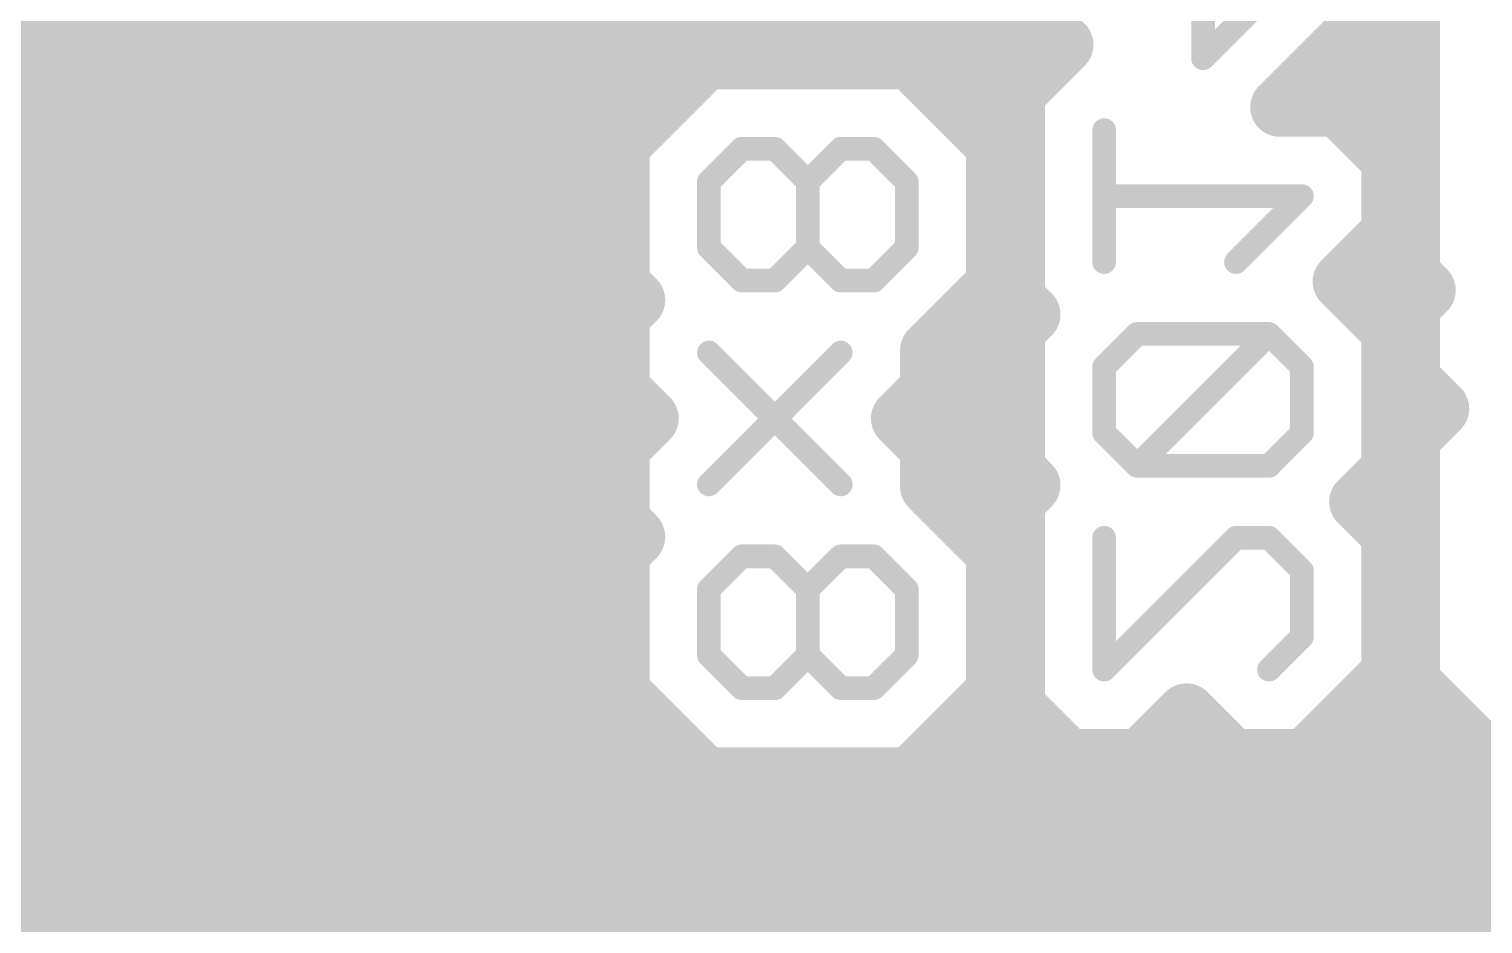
# Model space of a CAD drawing. Extents: x 0 to 60.4, y 0 to 60.5.
# Drawn here: x 10.03 to 19.38, y 17.33 to 23.08 of the extents above; entities that cross this region are included whole.
import ezdxf

# ---------------------------------------------------------------- set-up
doc = ezdxf.new("R2010")
doc.units = 0
doc.layers.add('16', color=175, linetype='CONTINUOUS')

msp = doc.modelspace()

# ---------------------------------------------------------------- linework, layer by layer
at = {"layer": '16'}
for points, const_width in [([(17.5773, 22.8965), (17.5773, 23.7439)], 0.1524), ([(18.9103, 23.4736), (18.9103, 21.5059)], 0.381), ([(18.2129, 23.532), (17.5773, 22.8965)], 0.1524), ([(16.3703, 23.2953), (16.6825, 22.9831)], 0.381), ([(18.4496, 22.9605), (18.7703, 23.2812)], 0.381), ([(7.2283, 23.241), (16.4246, 23.241)], 0.381), ([(18.7301, 23.241), (18.9103, 23.241)], 0.381), ([(16.6825, 22.9831), (16.3703, 22.6709)], 0.381), ([(14.3769, 22.8864), (14.369, 22.8785)], 0.381), ([(14.5888, 22.8864), (14.3769, 22.8864)], 0.381), ([(14.3769, 22.8864), (14.3769, 22.8864)], 0.381), ([(14.7171, 22.8864), (14.5888, 22.8864)], 0.381), ([(14.5888, 22.8864), (14.5888, 22.8864)], 0.381), ([(14.8504, 22.8864), (14.7171, 22.8864)], 0.381), ([(15.2243, 22.8864), (14.8504, 22.8864)], 0.381), ([(14.8504, 22.8864), (14.8504, 22.8864)], 0.381), ([(15.4562, 22.8864), (15.2243, 22.8864)], 0.381), ([(15.2243, 22.8864), (15.2243, 22.8864)], 0.381), ([(15.6978, 22.8864), (15.4562, 22.8864)], 0.381), ([(16.0325, 22.5517), (15.6978, 22.8864)], 0.381), ([(18.071, 22.5819), (18.4496, 22.9605)], 0.381), ([(18.4496, 22.9605), (18.4496, 22.9605)], 0.381), ([(6.9088, 22.86), (14.3505, 22.86)], 0.381), ([(14.369, 22.8785), (14.0421, 22.5517)], 0.381), ([(15.7242, 22.86), (16.5595, 22.86)], 0.381), ([(18.3491, 22.86), (18.9103, 22.86)], 0.381), ([(16.3703, 22.6709), (16.3703, 21.35)], 0.381), ([(14.0421, 22.5517), (13.8382, 22.3478)], 0.381), ([(14.0421, 22.5517), (14.0421, 22.5517)], 0.381), ([(16.2444, 22.3398), (16.0325, 22.5517)], 0.381), ([(16.0325, 22.5517), (16.0325, 22.5517)], 0.381), ([(18.4496, 22.5819), (18.071, 22.5819)], 0.381), ([(18.7844, 22.2472), (18.4496, 22.5819)], 0.381), ([(6.9088, 22.479), (13.9695, 22.479)], 0.381), ([(16.1052, 22.479), (16.3703, 22.479)], 0.381), ([(18.5525, 22.479), (18.9103, 22.479)], 0.381), ([(13.8382, 22.3478), (13.8303, 22.3398)], 0.381), ([(13.8303, 22.3398), (13.8303, 22.3398)], 0.381), ([(13.8303, 22.3398), (13.8303, 22.1055)], 0.381), ([(16.2444, 22.1007), (16.2444, 22.3398)], 0.381), ([(16.9418, 21.5867), (16.9418, 22.4341)], 0.1524), ([(18.7844, 21.7737), (18.7844, 22.2472)], 0.381), ([(14.6136, 22.3149), (14.4018, 22.1031)], 0.1524), ([(14.8255, 22.3149), (14.6136, 22.3149)], 0.1524), ([(15.0373, 22.1031), (14.8255, 22.3149)], 0.1524), ([(15.2492, 22.3149), (15.0373, 22.1031)], 0.1524), ([(15.461, 22.3149), (15.2492, 22.3149)], 0.1524), ([(15.6729, 22.1031), (15.461, 22.3149)], 0.1524), ([(6.9088, 22.098), (13.8303, 22.098)], 0.381), ([(13.8303, 22.1055), (13.8303, 21.4427)], 0.381), ([(16.2444, 21.4427), (16.2444, 22.1007)], 0.381), ([(16.2444, 22.098), (16.3703, 22.098)], 0.381), ([(18.7844, 22.098), (18.9103, 22.098)], 0.381), ([(14.4018, 22.1031), (14.4018, 21.6794)], 0.1524), ([(15.0373, 21.6794), (15.0373, 22.1031)], 0.1524), ([(15.6729, 21.6794), (15.6729, 22.1031)], 0.1524), ([(18.2129, 22.0104), (16.9418, 22.0104)], 0.1524), ([(17.7892, 21.5867), (18.2129, 22.0104)], 0.1524), ([(18.4722, 21.4615), (18.7844, 21.7737)], 0.381), ([(6.9088, 21.717), (13.8303, 21.717)], 0.381), ([(16.2444, 21.717), (16.3703, 21.717)], 0.381), ([(18.7277, 21.717), (18.9103, 21.717)], 0.381), ([(14.4018, 21.6794), (14.6136, 21.4676)], 0.1524), ([(14.8255, 21.4676), (15.0373, 21.6794)], 0.1524), ([(15.0373, 21.6794), (15.2492, 21.4676)], 0.1524), ([(15.461, 21.4676), (15.6729, 21.6794)], 0.1524), ([(18.9103, 21.5059), (19.0107, 21.4055)], 0.381), ([(13.8303, 21.4427), (13.9307, 21.3423)], 0.381), ([(16.0325, 21.2308), (16.2444, 21.4427)], 0.381), ([(18.5725, 21.3611), (18.4722, 21.4615)], 0.381), ([(19.0107, 21.4055), (18.9103, 21.3051)], 0.381), ([(6.9088, 21.336), (13.9244, 21.336)], 0.381), ([(13.9307, 21.3423), (13.8303, 21.2419)], 0.381), ([(14.6136, 21.4676), (14.8255, 21.4676)], 0.1524), ([(15.2492, 21.4676), (15.461, 21.4676)], 0.1524), ([(16.1377, 21.336), (16.3843, 21.336)], 0.381), ([(16.3703, 21.35), (16.4707, 21.2496)], 0.381), ([(18.7844, 21.1493), (18.5725, 21.3611)], 0.381), ([(18.5725, 21.3611), (18.5725, 21.3611)], 0.381), ([(18.5977, 21.336), (18.9412, 21.336)], 0.381), ([(18.9103, 21.3051), (18.9103, 20.8317)], 0.381), ([(13.8303, 21.2419), (13.8303, 20.7685)], 0.381), ([(15.8207, 21.019), (16.0325, 21.2308)], 0.381), ([(16.0325, 21.2308), (16.0325, 21.2308)], 0.381), ([(16.4707, 21.2496), (16.3782, 21.1572)], 0.381), ([(16.3782, 21.1572), (16.3703, 21.1493)], 0.381), ([(16.3703, 21.1493), (16.3703, 21.1493)], 0.381), ([(16.3703, 21.1493), (16.3703, 20.915)], 0.381), ([(18.7844, 20.9101), (18.7844, 21.1493)], 0.381), ([(15.8207, 20.7685), (15.8207, 21.019)], 0.381), ([(6.9088, 20.955), (13.8303, 20.955)], 0.381), ([(15.8207, 20.955), (16.3703, 20.955)], 0.381), ([(17.1536, 21.1244), (16.9418, 20.9126)], 0.1524), ([(18.001, 21.1244), (17.1536, 21.1244)], 0.1524), ([(17.1536, 20.277), (18.001, 21.1244)], 0.1524), ([(18.2129, 20.9126), (18.001, 21.1244)], 0.1524), ([(18.7844, 20.955), (18.9103, 20.955)], 0.381), ([(15.2492, 20.1578), (14.4018, 21.0052)], 0.1524), ([(14.4018, 20.1578), (15.2492, 21.0052)], 0.1524), ([(16.3703, 20.915), (16.3703, 20.2521)], 0.381), ([(18.7844, 20.2521), (18.7844, 20.9101)], 0.381), ([(18.9103, 20.8317), (19.0973, 20.6447)], 0.381), ([(13.8303, 20.7685), (14.0173, 20.5815)], 0.381), ([(15.6337, 20.5815), (15.8207, 20.7685)], 0.381), ([(16.9418, 20.9126), (16.9418, 20.4889)], 0.1524), ([(18.2129, 20.4889), (18.2129, 20.9126)], 0.1524), ([(19.0973, 20.6447), (18.9103, 20.4577)], 0.381), ([(6.9088, 20.574), (14.0097, 20.574)], 0.381), ([(14.0173, 20.5815), (13.8303, 20.3946)], 0.381), ([(15.8207, 20.3946), (15.6337, 20.5815)], 0.381), ([(15.6412, 20.574), (16.3703, 20.574)], 0.381), ([(18.7844, 20.574), (19.0266, 20.574)], 0.381), ([(18.9103, 20.4577), (18.9103, 18.8864)], 0.381), ([(13.8303, 20.3946), (13.8303, 19.9211)], 0.381), ([(15.8207, 20.1441), (15.8207, 20.3946)], 0.381), ([(16.9418, 20.4889), (17.1536, 20.277)], 0.1524), ([(18.001, 20.277), (18.2129, 20.4889)], 0.1524), ([(6.9088, 20.193), (13.8303, 20.193)], 0.381), ([(15.8207, 20.193), (16.4294, 20.193)], 0.381), ([(16.3703, 20.2521), (16.4707, 20.1518)], 0.381), ([(18.5781, 20.0458), (18.7844, 20.2521)], 0.381), ([(18.7252, 20.193), (18.9103, 20.193)], 0.381), ([(16.0325, 19.9322), (15.8207, 20.1441)], 0.381), ([(16.4707, 20.1518), (16.3703, 20.0514)], 0.381), ([(17.1536, 20.277), (18.001, 20.277)], 0.1524), ([(16.3703, 20.0514), (16.3703, 18.7306)], 0.381), ([(18.7764, 19.8475), (18.5781, 20.0458)], 0.381), ([(13.8303, 19.9211), (13.9307, 19.8207)], 0.381), ([(16.2444, 19.7204), (16.0325, 19.9322)], 0.381), ([(16.0325, 19.9322), (16.0325, 19.9322)], 0.381), ([(6.9088, 19.812), (13.9219, 19.812)], 0.381), ([(13.9307, 19.8207), (13.8382, 19.7283)], 0.381), ([(16.1528, 19.812), (16.3703, 19.812)], 0.381), ([(18.7844, 19.8396), (18.7764, 19.8475)], 0.381), ([(18.7844, 19.6053), (18.7844, 19.8396)], 0.381), ([(18.7844, 19.8396), (18.7844, 19.8396)], 0.381), ([(18.7844, 19.812), (18.9103, 19.812)], 0.381), ([(13.8382, 19.7283), (13.8303, 19.7204)], 0.381), ([(13.8303, 19.7204), (13.8303, 19.7204)], 0.381), ([(13.8303, 19.7204), (13.8303, 19.7204)], 0.381), ([(13.8303, 19.7204), (13.8303, 19.4861)], 0.381), ([(16.2444, 19.4812), (16.2444, 19.7204)], 0.381), ([(16.9418, 19.8147), (16.9418, 18.9673)], 0.1524), ([(16.9418, 18.9673), (17.7892, 19.8147)], 0.1524), ([(17.7892, 19.8147), (18.001, 19.8147)], 0.1524), ([(18.001, 19.8147), (18.2129, 19.6028)], 0.1524), ([(14.6136, 19.6955), (14.4018, 19.4837)], 0.1524), ([(14.8255, 19.6955), (14.6136, 19.6955)], 0.1524), ([(15.0373, 19.4837), (14.8255, 19.6955)], 0.1524), ([(15.2492, 19.6955), (15.0373, 19.4837)], 0.1524), ([(15.461, 19.6955), (15.2492, 19.6955)], 0.1524), ([(15.6729, 19.4837), (15.461, 19.6955)], 0.1524), ([(18.7844, 18.9424), (18.7844, 19.6053)], 0.381), ([(6.9088, 19.431), (13.8303, 19.431)], 0.381), ([(13.8303, 19.4861), (13.8303, 18.8232)], 0.381), ([(16.2444, 18.8232), (16.2444, 19.4812)], 0.381), ([(16.2444, 19.431), (16.3703, 19.431)], 0.381), ([(18.2129, 19.6028), (18.2129, 19.1791)], 0.1524), ([(18.7844, 19.431), (18.9103, 19.431)], 0.381), ([(14.4018, 19.4837), (14.4018, 19.06)], 0.1524), ([(15.0373, 19.06), (15.0373, 19.4837)], 0.1524), ([(15.6729, 19.06), (15.6729, 19.4837)], 0.1524), ([(18.2129, 19.1791), (18.001, 18.9673)], 0.1524), ([(6.9088, 19.05), (13.8303, 19.05)], 0.381), ([(16.2444, 19.05), (16.3703, 19.05)], 0.381), ([(18.7844, 19.05), (18.9103, 19.05)], 0.381), ([(14.4018, 19.06), (14.6136, 18.8481)], 0.1524), ([(14.8255, 18.8481), (15.0373, 19.06)], 0.1524), ([(15.0373, 19.06), (15.2492, 18.8481)], 0.1524), ([(15.461, 18.8481), (15.6729, 19.06)], 0.1524), ([(18.2378, 18.3958), (18.7844, 18.9424)], 0.381), ([(18.9103, 18.8864), (19.2451, 18.5516)], 0.381), ([(13.8303, 18.8232), (14.0421, 18.6114)], 0.381), ([(15.9096, 18.4885), (16.2444, 18.8232)], 0.381), ([(14.6136, 18.8481), (14.8255, 18.8481)], 0.1524), ([(15.2492, 18.8481), (15.461, 18.8481)], 0.1524), ([(16.3703, 18.7306), (16.7051, 18.3958)], 0.381), ([(17.1785, 18.3958), (17.4714, 18.6887)], 0.381), ([(17.4714, 18.6887), (17.7643, 18.3958)], 0.381), ([(6.9088, 18.669), (13.9845, 18.669)], 0.381), ([(14.0421, 18.6114), (14.3769, 18.2766)], 0.381), ([(16.0902, 18.669), (16.4319, 18.669)], 0.381), ([(17.4517, 18.669), (17.4911, 18.669)], 0.381), ([(18.511, 18.669), (19.1277, 18.669)], 0.381), ([(19.2451, 18.5516), (19.4569, 18.3398)], 0.381), ([(15.6978, 18.2766), (15.9096, 18.4885)], 0.381), ([(16.7051, 18.3958), (17.1785, 18.3958)], 0.381), ([(17.7643, 18.3958), (18.2378, 18.3958)], 0.381), ([(19.4569, 18.3398), (20.5659, 18.3398)], 0.381), ([(6.9088, 18.288), (14.3655, 18.288)], 0.381), ([(14.3769, 18.2766), (15.0125, 18.2766)], 0.381), ([(15.0125, 18.2766), (15.0125, 18.2766)], 0.381), ([(15.0125, 18.2766), (15.2243, 18.2766)], 0.381), ([(15.2243, 18.2766), (15.6978, 18.2766)], 0.381), ([(15.7092, 18.288), (21.1281, 18.288)], 0.381), ([(6.9088, 17.907), (20.7471, 17.907)], 0.381), ([(6.9088, 17.526), (20.3661, 17.526)], 0.381), ([(6.9088, 17.145), (19.9851, 17.145)], 0.381)]:
    msp.add_lwpolyline(points, dxfattribs=dict(at, const_width=const_width))
for points, const_width in [([(16.4246, 23.1457, 1), (16.4246, 23.3362)], 0.1905), ([(18.7301, 23.3362, 1), (18.7301, 23.1457)], 0.1905), ([(18.9103, 23.1457, 1), (18.9103, 23.3362)], 0.1905), ([(16.7499, 22.9157, 1), (16.6152, 23.0504)], 0.1905), ([(14.3769, 22.9817, 1), (14.3769, 22.7912)], 0.1905), ([(14.4443, 22.8191, 1), (14.3096, 22.9538)], 0.1905), ([(14.4443, 22.8191, 1), (14.3096, 22.9538)], 0.1905), ([(14.5888, 22.9817, 1), (14.5888, 22.7912)], 0.1905), ([(14.6561, 22.8191, 1), (14.5214, 22.9538)], 0.1905), ([(14.5888, 22.7912, 1), (14.5888, 22.9817)], 0.1905), ([(14.7171, 22.9817, 1), (14.7171, 22.7912)], 0.1905), ([(14.7171, 22.7912, 1), (14.7171, 22.9817)], 0.1905), ([(14.8504, 22.9817, 1), (14.8504, 22.7912)], 0.1905), ([(14.9177, 22.9538, 1), (14.783, 22.8191)], 0.1905), ([(14.8504, 22.7912, 1), (14.8504, 22.9817)], 0.1905), ([(15.2243, 22.9817, 1), (15.2243, 22.7912)], 0.1905), ([(15.2917, 22.8191, 1), (15.157, 22.9538)], 0.1905), ([(15.2243, 22.7912, 1), (15.2243, 22.9817)], 0.1905), ([(15.4562, 22.9817, 1), (15.4562, 22.7912)], 0.1905), ([(15.4562, 22.7912, 1), (15.4562, 22.9817)], 0.1905), ([(15.7651, 22.9538, 1), (15.6304, 22.8191)], 0.1905), ([(15.6978, 22.7912, 1), (15.6978, 22.9817)], 0.1905), ([(16.6152, 22.9157, 1), (16.7499, 23.0504)], 0.1905), ([(18.4496, 23.0558, 1), (18.4496, 22.8653)], 0.1905), ([(18.3823, 23.0279, 1), (18.517, 22.8932)], 0.1905), ([(18.517, 22.8932, 1), (18.3823, 23.0279)], 0.1905), ([(18.4496, 22.8653, 1), (18.4496, 23.0558)], 0.1905), ([(14.3016, 22.9458, 1), (14.4363, 22.8112)], 0.1905), ([(14.3096, 22.9538, 1), (14.4443, 22.8191)], 0.1905), ([(14.4363, 22.8112, 1), (14.3016, 22.9459)], 0.1905), ([(14.3505, 22.7647, 1), (14.3505, 22.9552)], 0.1905), ([(14.5214, 22.9538, 1), (14.6561, 22.8191)], 0.1905), ([(14.783, 22.8191, 1), (14.9177, 22.9538)], 0.1905), ([(15.157, 22.9538, 1), (15.2917, 22.8191)], 0.1905), ([(15.7242, 22.9552, 1), (15.7242, 22.7647)], 0.1905), ([(16.5595, 22.7647, 1), (16.5595, 22.9552)], 0.1905), ([(18.3491, 22.9552, 1), (18.3491, 22.7647)], 0.1905), ([(18.9103, 22.7647, 1), (18.9103, 22.9552)], 0.1905), ([(17.5504, 22.9234, 1), (17.6043, 22.8695)], 0.0762), ([(17.5392, 22.8965, 1), (17.6154, 22.8965)], 0.0762), ([(16.4656, 22.6709, 1), (16.2751, 22.6709)], 0.1905), ([(16.3029, 22.7382, 1), (16.4377, 22.6035)], 0.1905), ([(14.1374, 22.5517, 1), (13.9469, 22.5517)], 0.1905), ([(13.9748, 22.619, 1), (14.1095, 22.4843)], 0.1905), ([(14.1095, 22.4843, 1), (13.9748, 22.619)], 0.1905), ([(16.1278, 22.5517, 1), (15.9373, 22.5517)], 0.1905), ([(16.0999, 22.619, 1), (15.9652, 22.4843)], 0.1905), ([(15.9652, 22.4843, 1), (16.0999, 22.619)], 0.1905), ([(18.071, 22.6772, 1), (18.071, 22.4867)], 0.1905), ([(18.0037, 22.6493, 1), (18.1384, 22.5146)], 0.1905), ([(18.517, 22.6493, 1), (18.3823, 22.5146)], 0.1905), ([(18.4496, 22.4867, 1), (18.4496, 22.6772)], 0.1905), ([(13.9469, 22.5517, 1), (14.1374, 22.5517)], 0.1905), ([(13.9695, 22.3838, 1), (13.9695, 22.5743)], 0.1905), ([(15.9373, 22.5517, 1), (16.1278, 22.5517)], 0.1905), ([(16.1052, 22.5743, 1), (16.1052, 22.3838)], 0.1905), ([(16.3703, 22.3838, 1), (16.3703, 22.5743)], 0.1905), ([(18.5525, 22.5743, 1), (18.5525, 22.3838)], 0.1905), ([(18.9103, 22.3838, 1), (18.9103, 22.5743)], 0.1905), ([(13.9255, 22.3398, 1), (13.735, 22.3398)], 0.1905), ([(13.8977, 22.2725, 1), (13.7629, 22.4072)], 0.1905), ([(13.9056, 22.2804, 1), (13.7709, 22.4151)], 0.1905), ([(16.3396, 22.3398, 1), (16.1491, 22.3398)], 0.1905), ([(13.763, 22.4072, 1), (13.8976, 22.2725)], 0.1905), ([(13.7629, 22.4072, 1), (13.8976, 22.2725)], 0.1905), ([(13.7709, 22.4151, 1), (13.9056, 22.2804)], 0.1905), ([(16.177, 22.2725, 1), (16.3117, 22.4072)], 0.1905), ([(16.9799, 22.4341, 1), (16.9037, 22.4341)], 0.0762), ([(18.8796, 22.2472, 1), (18.6891, 22.2472)], 0.1905), ([(14.6136, 22.353, 1), (14.6136, 22.2768)], 0.0762), ([(14.6406, 22.288, 1), (14.5867, 22.3419)], 0.0762), ([(14.8524, 22.3419, 1), (14.7986, 22.288)], 0.0762), ([(14.8255, 22.2768, 1), (14.8255, 22.353)], 0.0762), ([(15.2492, 22.353, 1), (15.2492, 22.2768)], 0.0762), ([(15.2761, 22.288, 1), (15.2222, 22.3419)], 0.0762), ([(15.488, 22.3419, 1), (15.4341, 22.288)], 0.0762), ([(15.461, 22.2768, 1), (15.461, 22.353)], 0.0762), ([(18.717, 22.1798, 1), (18.8517, 22.3145)], 0.1905), ([(13.9256, 22.1055, 1), (13.7351, 22.1055)], 0.1905), ([(13.8303, 22.0028, 1), (13.8303, 22.1933)], 0.1905), ([(16.3396, 22.1007, 1), (16.1491, 22.1007)], 0.1905), ([(16.2444, 22.1933, 1), (16.2444, 22.0028)], 0.1905), ([(16.3703, 22.0028, 1), (16.3703, 22.1933)], 0.1905), ([(18.7844, 22.1933, 1), (18.7844, 22.0028)], 0.1905), ([(18.9103, 22.0028, 1), (18.9103, 22.1933)], 0.1905), ([(13.7351, 22.1055, 1), (13.9255, 22.1055)], 0.1905), ([(14.4399, 22.1031, 1), (14.3637, 22.1031)], 0.0762), ([(14.3749, 22.13, 1), (14.4287, 22.0762)], 0.0762), ([(15.0754, 22.1031, 1), (14.9992, 22.1031)], 0.0762), ([(15.0104, 22.13, 1), (15.0643, 22.0762)], 0.0762), ([(15.0104, 22.0762, 1), (15.0643, 22.13)], 0.0762), ([(15.711, 22.1031, 1), (15.6348, 22.1031)], 0.0762), ([(15.6459, 22.0762, 1), (15.6998, 22.13)], 0.0762), ([(16.1491, 22.1007, 1), (16.3396, 22.1007)], 0.1905), ([(16.9418, 22.0485, 1), (16.9418, 21.9723)], 0.0762), ([(18.2398, 21.9835, 1), (18.1859, 22.0374)], 0.0762), ([(18.2129, 21.9723, 1), (18.2129, 22.0485)], 0.0762), ([(18.8517, 21.7064, 1), (18.717, 21.8411)], 0.1905), ([(13.8303, 21.6218, 1), (13.8303, 21.8123)], 0.1905), ([(16.2444, 21.8123, 1), (16.2444, 21.6218)], 0.1905), ([(16.3703, 21.6218, 1), (16.3703, 21.8123)], 0.1905), ([(18.7277, 21.8123, 1), (18.7277, 21.6218)], 0.1905), ([(18.6891, 21.7737, 1), (18.8796, 21.7737)], 0.1905), ([(18.9103, 21.6218, 1), (18.9103, 21.8123)], 0.1905), ([(14.3637, 21.6794, 1), (14.4399, 21.6794)], 0.0762), ([(14.4287, 21.7063, 1), (14.3749, 21.6525)], 0.0762), ([(14.9992, 21.6794, 1), (15.0754, 21.6794)], 0.0762), ([(15.0643, 21.7063, 1), (15.0104, 21.6525)], 0.0762), ([(15.0643, 21.6525, 1), (15.0104, 21.7063)], 0.0762), ([(15.6348, 21.6794, 1), (15.711, 21.6794)], 0.0762), ([(15.6998, 21.6525, 1), (15.6459, 21.7063)], 0.0762), ([(18.9777, 21.5732, 1), (18.8429, 21.4385)], 0.1905), ([(13.8977, 21.51, 1), (13.7629, 21.3753)], 0.1905), ([(16.3117, 21.3753, 1), (16.177, 21.51)], 0.1905), ([(16.9037, 21.5867, 1), (16.9799, 21.5867)], 0.0762), ([(17.7622, 21.6137, 1), (17.8161, 21.5598)], 0.0762), ([(18.5395, 21.5288, 1), (18.4048, 21.3941)], 0.1905), ([(18.4048, 21.5288, 1), (18.5395, 21.3941)], 0.1905), ([(18.815, 21.5059, 1), (19.0055, 21.5059)], 0.1905), ([(19.078, 21.3381, 1), (18.9433, 21.4728)], 0.1905), ([(13.7351, 21.4427, 1), (13.9256, 21.4427)], 0.1905), ([(13.998, 21.275, 1), (13.8633, 21.4097)], 0.1905), ([(13.8633, 21.275, 1), (13.998, 21.4097)], 0.1905), ([(13.9244, 21.2408, 1), (13.9244, 21.4313)], 0.1905), ([(14.6136, 21.5057, 1), (14.6136, 21.4295)], 0.0762), ([(14.5867, 21.4406, 1), (14.6406, 21.4945)], 0.0762), ([(14.7986, 21.4945, 1), (14.8524, 21.4406)], 0.0762), ([(14.8255, 21.4295, 1), (14.8255, 21.5057)], 0.0762), ([(15.2492, 21.5057, 1), (15.2492, 21.4295)], 0.0762), ([(15.2223, 21.4406, 1), (15.2761, 21.4945)], 0.0762), ([(15.4341, 21.4945, 1), (15.488, 21.4406)], 0.0762), ([(15.461, 21.4295, 1), (15.461, 21.5057)], 0.0762), ([(16.1377, 21.4313, 1), (16.1377, 21.2408)], 0.1905), ([(16.1491, 21.4427, 1), (16.3396, 21.4427)], 0.1905), ([(16.4377, 21.4174, 1), (16.3029, 21.2827)], 0.1905), ([(16.3843, 21.2408, 1), (16.3843, 21.4313)], 0.1905), ([(18.6678, 21.3611, 1), (18.4773, 21.3611)], 0.1905), ([(18.6399, 21.4285, 1), (18.5052, 21.2938)], 0.1905), ([(18.5977, 21.4313, 1), (18.5977, 21.2408)], 0.1905), ([(18.5052, 21.2938, 1), (18.6399, 21.4285)], 0.1905), ([(19.0055, 21.3051, 1), (18.815, 21.3051)], 0.1905), ([(18.9412, 21.2408, 1), (18.9412, 21.4313)], 0.1905), ([(18.9433, 21.3381, 1), (19.078, 21.4728)], 0.1905), ([(13.9256, 21.2419, 1), (13.7351, 21.2419)], 0.1905), ([(13.7629, 21.3093, 1), (13.8977, 21.1746)], 0.1905), ([(16.1278, 21.2308, 1), (15.9373, 21.2308)], 0.1905), ([(16.0999, 21.1635, 1), (15.9652, 21.2982)], 0.1905), ([(16.2751, 21.35, 1), (16.4656, 21.35)], 0.1905), ([(16.538, 21.1823, 1), (16.4033, 21.317)], 0.1905), ([(16.4033, 21.1823, 1), (16.538, 21.317)], 0.1905), ([(18.4773, 21.3611, 1), (18.6678, 21.3611)], 0.1905), ([(18.8429, 21.3725, 1), (18.9777, 21.2378)], 0.1905), ([(15.9652, 21.2982, 1), (16.0999, 21.1635)], 0.1905), ([(15.9373, 21.2308, 1), (16.1278, 21.2308)], 0.1905), ([(16.4655, 21.1493, 1), (16.275, 21.1493)], 0.1905), ([(16.303, 21.2166, 1), (16.4376, 21.0819)], 0.1905), ([(16.3029, 21.2166, 1), (16.4376, 21.0819)], 0.1905), ([(16.3109, 21.2246, 1), (16.4456, 21.0899)], 0.1905), ([(16.4377, 21.0819, 1), (16.3029, 21.2166)], 0.1905), ([(16.4456, 21.0898, 1), (16.3109, 21.2246)], 0.1905), ([(18.8796, 21.1493, 1), (18.6891, 21.1493)], 0.1905), ([(18.717, 21.0819, 1), (18.8517, 21.2166)], 0.1905), ([(15.9159, 21.019, 1), (15.7254, 21.019)], 0.1905), ([(13.8303, 20.8598, 1), (13.8303, 21.0503)], 0.1905), ([(15.7533, 21.0863, 1), (15.888, 20.9516)], 0.1905), ([(15.8207, 21.0503, 1), (15.8207, 20.8598)], 0.1905), ([(16.3703, 20.8598, 1), (16.3703, 21.0503)], 0.1905), ([(17.1536, 21.1625, 1), (17.1536, 21.0863)], 0.0762), ([(17.1806, 21.0975, 1), (17.1267, 21.1513)], 0.0762), ([(18.028, 21.1513, 1), (17.9741, 21.0975)], 0.0762), ([(18.028, 21.0975, 1), (17.9741, 21.1513)], 0.0762), ([(18.001, 21.0863, 1), (18.001, 21.1625)], 0.0762), ([(18.7844, 21.0503, 1), (18.7844, 20.8598)], 0.1905), ([(18.9103, 20.8598, 1), (18.9103, 21.0503)], 0.1905), ([(14.4287, 21.0322, 1), (14.3749, 20.9783)], 0.0762), ([(15.2761, 20.9783, 1), (15.2222, 21.0322)], 0.0762), ([(16.4656, 20.915, 1), (16.2751, 20.915)], 0.1905), ([(18.8796, 20.9101, 1), (18.6891, 20.9101)], 0.1905), ([(18.9777, 20.899, 1), (18.8429, 20.7643)], 0.1905), ([(13.8977, 20.8359, 1), (13.7629, 20.7011)], 0.1905), ([(15.888, 20.7011, 1), (15.7533, 20.8359)], 0.1905), ([(16.2751, 20.915, 1), (16.4655, 20.915)], 0.1905), ([(16.9799, 20.9126, 1), (16.9037, 20.9126)], 0.0762), ([(16.9149, 20.9395, 1), (16.9687, 20.8856)], 0.0762), ([(18.251, 20.9126, 1), (18.1748, 20.9126)], 0.0762), ([(18.1859, 20.8856, 1), (18.2398, 20.9395)], 0.0762), ([(18.6891, 20.9101, 1), (18.8796, 20.9101)], 0.1905), ([(13.7351, 20.7685, 1), (13.9256, 20.7685)], 0.1905), ([(15.7254, 20.7685, 1), (15.9159, 20.7685)], 0.1905), ([(18.815, 20.8317, 1), (19.0055, 20.8317)], 0.1905), ([(19.1646, 20.5774, 1), (19.0299, 20.7121)], 0.1905), ([(14.0846, 20.5142, 1), (13.9499, 20.6489)], 0.1905), ([(13.9499, 20.5142, 1), (14.0846, 20.6489)], 0.1905), ([(14.0097, 20.4788, 1), (14.0097, 20.6693)], 0.1905), ([(15.7011, 20.6489, 1), (15.5664, 20.5142)], 0.1905), ([(15.5664, 20.6489, 1), (15.7011, 20.5142)], 0.1905), ([(15.6412, 20.6693, 1), (15.6412, 20.4788)], 0.1905), ([(16.3703, 20.4788, 1), (16.3703, 20.6693)], 0.1905), ([(18.7844, 20.6693, 1), (18.7844, 20.4788)], 0.1905), ([(19.0266, 20.4788, 1), (19.0266, 20.6693)], 0.1905), ([(19.0299, 20.5774, 1), (19.1646, 20.7121)], 0.1905), ([(19.0055, 20.4577, 1), (18.815, 20.4577)], 0.1905), ([(13.9256, 20.3946, 1), (13.7351, 20.3946)], 0.1905), ([(13.7629, 20.4619, 1), (13.8977, 20.3272)], 0.1905), ([(15.9159, 20.3946, 1), (15.7254, 20.3946)], 0.1905), ([(15.7533, 20.3272, 1), (15.888, 20.4619)], 0.1905), ([(16.9687, 20.5158, 1), (16.9149, 20.4619)], 0.0762), ([(18.2398, 20.4619, 1), (18.1859, 20.5158)], 0.0762), ([(18.8429, 20.5251, 1), (18.9777, 20.3904)], 0.1905), ([(16.9037, 20.4889, 1), (16.9799, 20.4889)], 0.0762), ([(18.1748, 20.4889, 1), (18.251, 20.4889)], 0.0762), ([(13.8303, 20.0978, 1), (13.8303, 20.2883)], 0.1905), ([(15.8207, 20.2883, 1), (15.8207, 20.0978)], 0.1905), ([(16.4377, 20.3195, 1), (16.3029, 20.1848)], 0.1905), ([(16.4294, 20.0978, 1), (16.4294, 20.2883)], 0.1905), ([(18.7252, 20.2883, 1), (18.7252, 20.0978)], 0.1905), ([(18.8517, 20.1848, 1), (18.717, 20.3195)], 0.1905), ([(18.9103, 20.0978, 1), (18.9103, 20.2883)], 0.1905), ([(15.888, 20.2114, 1), (15.7533, 20.0767)], 0.1905), ([(16.2751, 20.2521, 1), (16.4656, 20.2521)], 0.1905), ([(16.538, 20.0844, 1), (16.4033, 20.2191)], 0.1905), ([(16.4033, 20.0844, 1), (16.538, 20.2191)], 0.1905), ([(17.1536, 20.3151, 1), (17.1536, 20.2389)], 0.0762), ([(17.1267, 20.304, 1), (17.1806, 20.2501)], 0.0762), ([(17.1267, 20.2501, 1), (17.1806, 20.304)], 0.0762), ([(17.9741, 20.304, 1), (18.028, 20.2501)], 0.0762), ([(18.001, 20.2389, 1), (18.001, 20.3151)], 0.0762), ([(18.6891, 20.2521, 1), (18.8796, 20.2521)], 0.1905), ([(14.3749, 20.1848, 1), (14.4287, 20.1309)], 0.0762), ([(15.2222, 20.1309, 1), (15.2761, 20.1848)], 0.0762), ([(15.7254, 20.1441, 1), (15.9159, 20.1441)], 0.1905), ([(16.4656, 20.0514, 1), (16.2751, 20.0514)], 0.1905), ([(16.3029, 20.1188, 1), (16.4377, 19.9841)], 0.1905), ([(18.6454, 20.1132, 1), (18.5107, 19.9785)], 0.1905), ([(18.5107, 20.1132, 1), (18.6454, 19.9785)], 0.1905), ([(13.8977, 19.9885, 1), (13.7629, 19.8538)], 0.1905), ([(16.0999, 19.9996, 1), (15.9652, 19.8649)], 0.1905), ([(16.1278, 19.9322, 1), (15.9373, 19.9322)], 0.1905), ([(15.9652, 19.8649, 1), (16.0999, 19.9996)], 0.1905), ([(13.7351, 19.9211, 1), (13.9256, 19.9211)], 0.1905), ([(13.998, 19.7534, 1), (13.8633, 19.8881)], 0.1905), ([(13.9219, 19.7168, 1), (13.9219, 19.9073)], 0.1905), ([(15.9373, 19.9322, 1), (16.1278, 19.9322)], 0.1905), ([(16.1528, 19.9073, 1), (16.1528, 19.7168)], 0.1905), ([(16.3703, 19.7168, 1), (16.3703, 19.9073)], 0.1905), ([(18.8438, 19.9148, 1), (18.7091, 19.7801)], 0.1905), ([(18.8796, 19.8395, 1), (18.6891, 19.8396)], 0.1905), ([(18.8517, 19.9069, 1), (18.717, 19.7722)], 0.1905), ([(18.7844, 19.9073, 1), (18.7844, 19.7168)], 0.1905), ([(18.7091, 19.7801, 1), (18.8438, 19.9148)], 0.1905), ([(18.717, 19.7722, 1), (18.8517, 19.9069)], 0.1905), ([(18.717, 19.7722, 1), (18.8517, 19.9069)], 0.1905), ([(18.9103, 19.7168, 1), (18.9103, 19.9073)], 0.1905), ([(13.9255, 19.7204, 1), (13.735, 19.7204)], 0.1905), ([(13.9256, 19.7204, 1), (13.7351, 19.7204)], 0.1905), ([(13.8303, 19.8156, 1), (13.8303, 19.6251)], 0.1905), ([(13.9056, 19.6609, 1), (13.7709, 19.7957)], 0.1905), ([(13.8303, 19.6251, 1), (13.8303, 19.8156)], 0.1905), ([(13.8633, 19.7534, 1), (13.998, 19.8881)], 0.1905), ([(16.3396, 19.7204, 1), (16.1491, 19.7204)], 0.1905), ([(13.763, 19.7877, 1), (13.8976, 19.653)], 0.1905), ([(13.7351, 19.7204, 1), (13.9256, 19.7204)], 0.1905), ([(13.7709, 19.7957, 1), (13.9056, 19.661)], 0.1905), ([(16.177, 19.653, 1), (16.3117, 19.7877)], 0.1905), ([(16.9799, 19.8147, 1), (16.9037, 19.8147)], 0.0762), ([(17.7892, 19.8528, 1), (17.7892, 19.7766)], 0.0762), ([(17.8161, 19.7877, 1), (17.7622, 19.8416)], 0.0762), ([(18.028, 19.8416, 1), (17.9741, 19.7877)], 0.0762), ([(18.001, 19.7766, 1), (18.001, 19.8528)], 0.0762), ([(14.6136, 19.7336, 1), (14.6136, 19.6574)], 0.0762), ([(14.6406, 19.6686, 1), (14.5867, 19.7224)], 0.0762), ([(14.8524, 19.7224, 1), (14.7986, 19.6686)], 0.0762), ([(14.8255, 19.6574, 1), (14.8255, 19.7336)], 0.0762), ([(15.2492, 19.7336, 1), (15.2492, 19.6574)], 0.0762), ([(15.2761, 19.6686, 1), (15.2222, 19.7224)], 0.0762), ([(15.488, 19.7224, 1), (15.4341, 19.6686)], 0.0762), ([(15.461, 19.6574, 1), (15.461, 19.7336)], 0.0762), ([(18.8796, 19.6053, 1), (18.6891, 19.6053)], 0.1905), ([(13.9256, 19.4861, 1), (13.7351, 19.4861)], 0.1905), ([(13.8303, 19.3358, 1), (13.8303, 19.5263)], 0.1905), ([(16.3396, 19.4812, 1), (16.1491, 19.4812)], 0.1905), ([(16.2444, 19.5263, 1), (16.2444, 19.3358)], 0.1905), ([(16.3703, 19.3358, 1), (16.3703, 19.5263)], 0.1905), ([(18.251, 19.6028, 1), (18.1748, 19.6028)], 0.0762), ([(18.1859, 19.5759, 1), (18.2398, 19.6298)], 0.0762), ([(18.6891, 19.6053, 1), (18.8796, 19.6053)], 0.1905), ([(18.7844, 19.5263, 1), (18.7844, 19.3358)], 0.1905), ([(18.9103, 19.3358, 1), (18.9103, 19.5263)], 0.1905), ([(13.7351, 19.4861, 1), (13.9255, 19.4861)], 0.1905), ([(14.4399, 19.4837, 1), (14.3637, 19.4837)], 0.0762), ([(14.3749, 19.5106, 1), (14.4287, 19.4567)], 0.0762), ([(15.0754, 19.4837, 1), (14.9992, 19.4837)], 0.0762), ([(15.0104, 19.5106, 1), (15.0643, 19.4567)], 0.0762), ([(15.0104, 19.4567, 1), (15.0643, 19.5106)], 0.0762), ([(15.711, 19.4837, 1), (15.6348, 19.4837)], 0.0762), ([(15.6459, 19.4567, 1), (15.6998, 19.5106)], 0.0762), ([(16.1491, 19.4812, 1), (16.3396, 19.4812)], 0.1905), ([(18.2398, 19.1522, 1), (18.1859, 19.2061)], 0.0762), ([(13.8303, 18.9548, 1), (13.8303, 19.1453)], 0.1905), ([(16.2444, 19.1453, 1), (16.2444, 18.9548)], 0.1905), ([(16.3703, 18.9548, 1), (16.3703, 19.1453)], 0.1905), ([(18.1748, 19.1791, 1), (18.251, 19.1791)], 0.0762), ([(18.7844, 19.1453, 1), (18.7844, 18.9548)], 0.1905), ([(18.9103, 18.9548, 1), (18.9103, 19.1453)], 0.1905), ([(14.4287, 19.0869, 1), (14.3749, 19.033)], 0.0762), ([(14.3637, 19.06, 1), (14.4399, 19.06)], 0.0762), ([(15.0643, 19.0869, 1), (15.0104, 19.033)], 0.0762), ([(14.9992, 19.06, 1), (15.0754, 19.06)], 0.0762), ([(15.0643, 19.033, 1), (15.0104, 19.0869)], 0.0762), ([(15.6348, 19.06, 1), (15.711, 19.06)], 0.0762), ([(15.6998, 19.033, 1), (15.6459, 19.0869)], 0.0762), ([(18.8517, 18.8751, 1), (18.717, 19.0098)], 0.1905), ([(18.9777, 18.9538, 1), (18.8429, 18.8191)], 0.1905), ([(13.8977, 18.8906, 1), (13.7629, 18.7559)], 0.1905), ([(16.3117, 18.7559, 1), (16.177, 18.8906)], 0.1905), ([(16.9149, 18.9942, 1), (16.9687, 18.9403)], 0.0762), ([(16.9037, 18.9673, 1), (16.9799, 18.9673)], 0.0762), ([(17.9741, 18.9942, 1), (18.028, 18.9403)], 0.0762), ([(18.6891, 18.9424, 1), (18.8796, 18.9424)], 0.1905), ([(18.815, 18.8864, 1), (19.0055, 18.8864)], 0.1905), ([(13.7351, 18.8232, 1), (13.9256, 18.8232)], 0.1905), ([(14.6136, 18.8862, 1), (14.6136, 18.81)], 0.0762), ([(14.5867, 18.8212, 1), (14.6406, 18.8751)], 0.0762), ([(14.7986, 18.8751, 1), (14.8524, 18.8212)], 0.0762), ([(14.8255, 18.81, 1), (14.8255, 18.8862)], 0.0762), ([(15.2492, 18.8862, 1), (15.2492, 18.81)], 0.0762), ([(15.2223, 18.8212, 1), (15.2761, 18.8751)], 0.0762), ([(15.4341, 18.8751, 1), (15.488, 18.8212)], 0.0762), ([(15.461, 18.81, 1), (15.461, 18.8862)], 0.0762), ([(16.1491, 18.8232, 1), (16.3396, 18.8232)], 0.1905), ([(16.4377, 18.7979, 1), (16.3029, 18.6632)], 0.1905), ([(17.5388, 18.756, 1), (17.4041, 18.6213)], 0.1905), ([(17.5388, 18.6213, 1), (17.4041, 18.756)], 0.1905), ([(14.1095, 18.6787, 1), (13.9748, 18.544)], 0.1905), ([(13.9845, 18.5738, 1), (13.9845, 18.7643)], 0.1905), ([(16.0902, 18.7643, 1), (16.0902, 18.5738)], 0.1905), ([(16.2751, 18.7306, 1), (16.4656, 18.7306)], 0.1905), ([(16.4319, 18.5738, 1), (16.4319, 18.7643)], 0.1905), ([(17.4517, 18.7643, 1), (17.4517, 18.5738)], 0.1905), ([(17.4911, 18.5738, 1), (17.4911, 18.7643)], 0.1905), ([(18.511, 18.7643, 1), (18.511, 18.5738)], 0.1905), ([(19.1277, 18.5738, 1), (19.1277, 18.7643)], 0.1905), ([(13.9748, 18.544, 1), (14.1095, 18.6787)], 0.1905), ([(19.3124, 18.619, 1), (19.1777, 18.4843)], 0.1905), ([(19.1777, 18.4843, 1), (19.3124, 18.619)], 0.1905), ([(15.8423, 18.5558, 1), (15.977, 18.4211)], 0.1905), ([(15.977, 18.4211, 1), (15.8423, 18.5558)], 0.1905), ([(16.7051, 18.491, 1), (16.7051, 18.3005)], 0.1905), ([(16.6377, 18.3284, 1), (16.7724, 18.4631)], 0.1905), ([(17.1112, 18.4631, 1), (17.2459, 18.3284)], 0.1905), ([(17.1785, 18.3005, 1), (17.1785, 18.491)], 0.1905), ([(17.7643, 18.491, 1), (17.7643, 18.3005)], 0.1905), ([(17.697, 18.3284, 1), (17.8317, 18.4631)], 0.1905), ([(18.1704, 18.4631, 1), (18.3051, 18.3284)], 0.1905), ([(18.2378, 18.3005, 1), (18.2378, 18.491)], 0.1905), ([(19.4569, 18.435, 1), (19.4569, 18.2445)], 0.1905), ([(19.3896, 18.2724, 1), (19.5243, 18.4071)], 0.1905), ([(14.3769, 18.3719, 1), (14.3769, 18.1814)], 0.1905), ([(14.3096, 18.2093, 1), (14.4443, 18.344)], 0.1905), ([(14.3655, 18.1928, 1), (14.3655, 18.3833)], 0.1905), ([(15.0125, 18.3719, 1), (15.0125, 18.1814)], 0.1905), ([(15.0798, 18.344, 1), (14.9451, 18.2093)], 0.1905), ([(14.9451, 18.2093, 1), (15.0798, 18.344)], 0.1905), ([(15.0125, 18.1814, 1), (15.0125, 18.3719)], 0.1905), ([(15.2243, 18.3719, 1), (15.2243, 18.1814)], 0.1905), ([(15.2243, 18.1814, 1), (15.2243, 18.3719)], 0.1905), ([(15.6304, 18.344, 1), (15.7651, 18.2093)], 0.1905), ([(15.7092, 18.3833, 1), (15.7092, 18.1928)], 0.1905), ([(15.6978, 18.1814, 1), (15.6978, 18.3719)], 0.1905)]:
    msp.add_lwpolyline(points, format="xyb", dxfattribs=dict(at, const_width=const_width))

doc.saveas('drawing.dxf')
